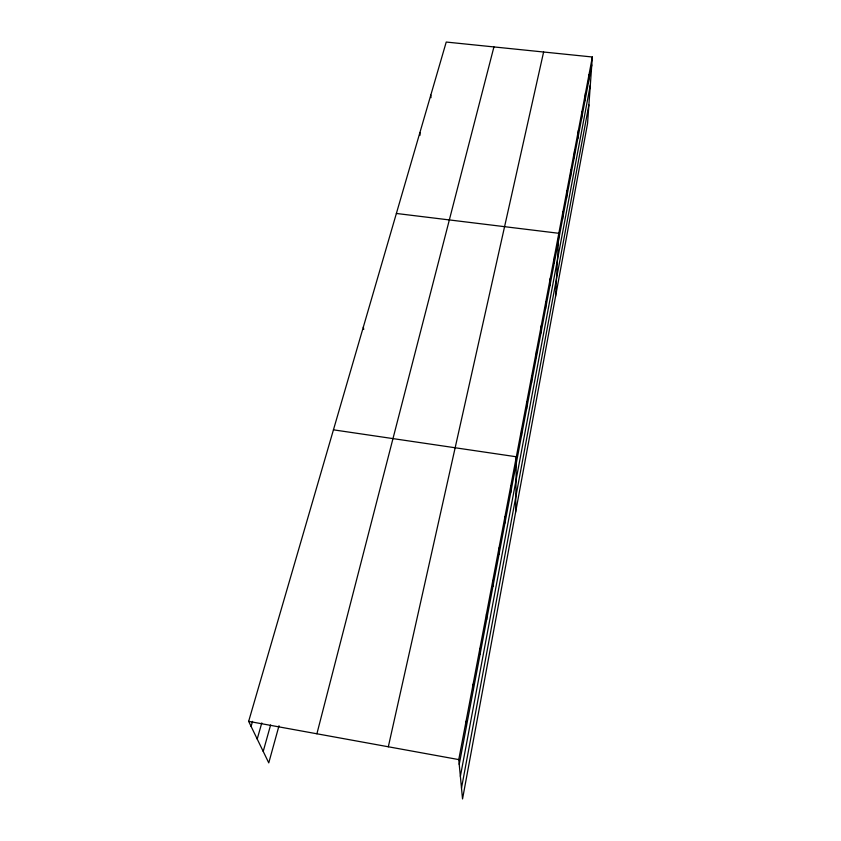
<?xml version="1.0" encoding="UTF-8"?>
<svg xmlns="http://www.w3.org/2000/svg" width="841" height="841" viewBox="0 0 841 841"><rect width="100%" height="100%" fill="white"/><g stroke="black" fill="none" stroke-linecap="round" stroke-linejoin="round"><path stroke-width="1.26" d="M510.697 492.763L510.739 486.235M515.628 512.158L516.342 456.779L333.446 429.835M521.483 435.848L521.609 429.036M526.571 409.02L526.739 402.093M531.501 382.96L531.712 375.916M536.306 357.625L536.547 350.476M540.973 332.994L541.247 325.751M545.515 309.015L545.83 301.688M549.94 285.688L550.277 278.276M554.251 262.97L554.608 255.485M555.565 296.379L558.834 233.293L396.374 213.467M562.524 219.291L562.944 211.68M566.508 198.276L566.939 190.613M570.387 177.798L570.85 170.082M574.172 157.824L574.655 150.055M577.862 138.334L578.366 130.534M581.467 119.317L581.993 111.475M584.989 100.752L585.525 92.878M588.416 82.628L588.973 74.723M592.348 56.999L587.544 123.616L462.539 798.95L458.765 759.591L592.348 56.999L446.235 42.05L248.652 721.368L268.763 762.871L279.012 725.741M461.499 788.101L588.889 104.894M460.374 776.359L590.329 84.952M459.228 764.385L591.78 64.925M388.321 746.776L543.612 52.016M316.899 733.783L493.93 46.928M263.212 751.412L270.613 724.974M257.209 739.029L261.793 722.934M251.091 726.414L252.552 721.368M248.652 721.368L458.765 759.591M363.344 327.054L363.711 329.451M466.061 721.242L466.44 726.319M419.89 132.615L420.09 135.201M430.813 95.086L430.981 97.693M473.094 684.217L473.409 689.546M479.896 648.432L480.137 654.014M486.476 613.835L486.655 619.638M492.837 580.374L492.952 586.387M498.997 547.985L499.06 554.187M504.957 516.626L504.968 522.986"/></g></svg>
